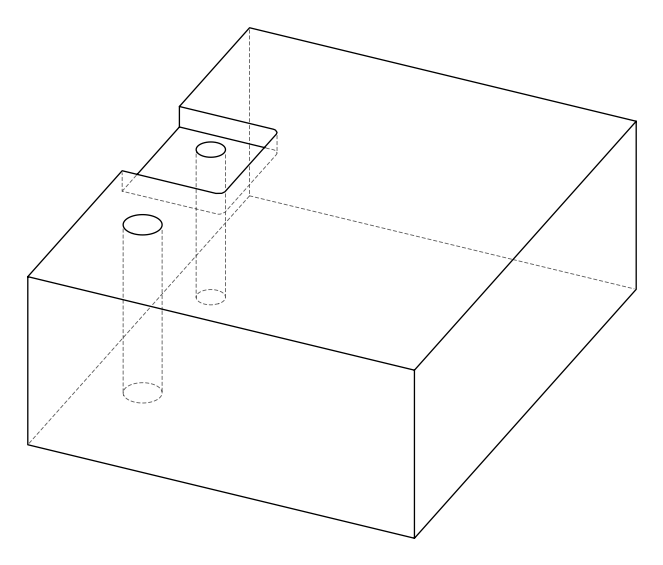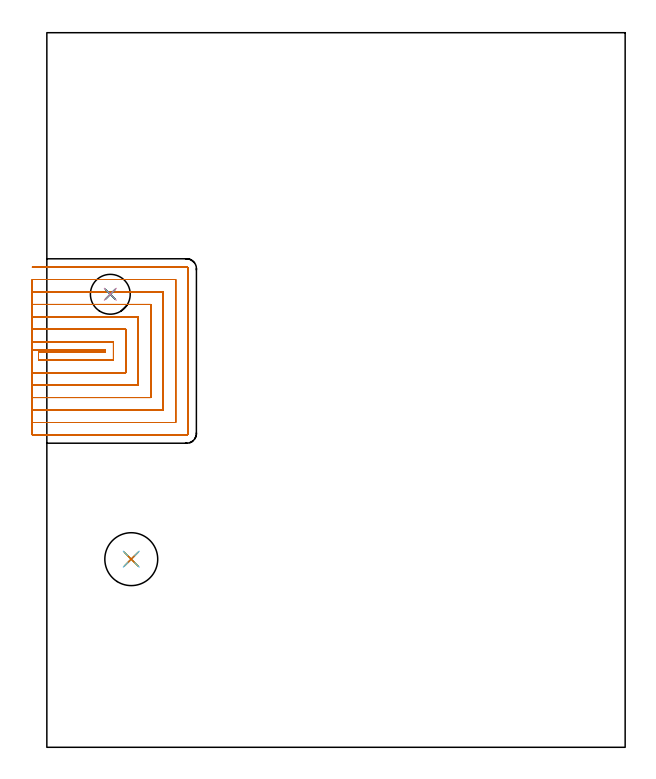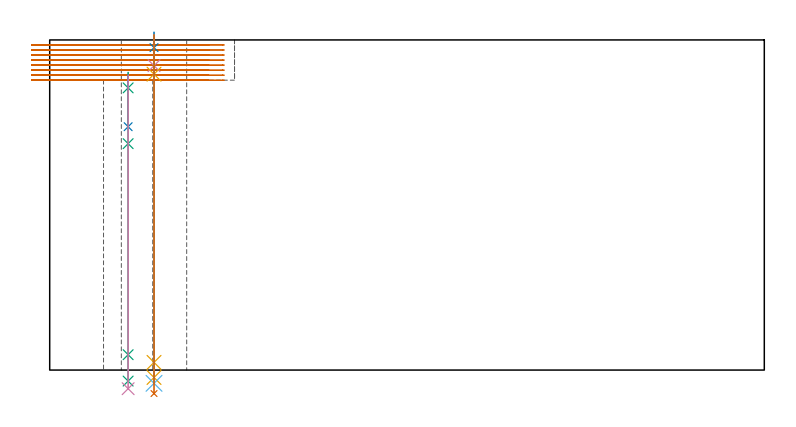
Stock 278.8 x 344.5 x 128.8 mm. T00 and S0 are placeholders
(PLAN: 10 operations, 8 tool changes, 31.2 min)
(1 MILL_SLOT | SLOT_PARTIAL_RECTANGULAR | UGT0201_007 | Follow Part, ap 2, ae 75% | 28.24 min | 100496 mm3)
(2 SPOT_DRILL | STEP1HOLE | NXT0321_9005460120000 | 0.05 min | 183 mm3)
(3 SPOT_DRILL_1 | STEP1HOLE_1 | NXT0321_9005460120000 | 0.05 min | 179 mm3)
(4 DRILL_BLIND_HOLE_INTO_CENTER | STEP1HOLE | NXT0301_038 | 0.05 min | 251 mm3)
(5 GUN_DRILL_THROUGH_HOLE | STEP1HOLE | UGT0307_002 | 0.58 min | 3348 mm3)
(6 SPADE_DRILL_TO_ENLARGE_THROUGH_HOLE | STEP1HOLE | UGT0306_007 | 0.55 min | 23714 mm3)
(7 DRILL_TO_ENLARGE_THROUGH_HOLE | STEP1HOLE | UGT0301_386 | 0.56 min | 38241 mm3)
(8 DRILL_BLIND_HOLE_INTO_CENTER_1 | STEP1HOLE_1 | NXT0301_092 | 0.09 min | 1726 mm3)
(9 GUN_DRILL_THROUGH_HOLE_1 | STEP1HOLE_1 | UGT0307_009 | 0.59 min | 10882 mm3)
(10 DRILL_TO_ENLARGE_THROUGH_HOLE_1 | STEP1HOLE_1 | UGT0301_259 | 0.49 min | 19918 mm3)
(TOOL UGT0201_007 | End Mill 8 mm | D8 FL19 Z4)
(TOOL NXT0321_9005460120000 | NC Spot Drill, 142deg, 12mm, Carbide, Uncoated | D12 PA142 FL30 Z2)
(TOOL NXT0301_038 | Carbide Drill 6.7mm [860.1-0670-034A1-MM 2214] | D6.7 PA140 FL53 Z2)
(TOOL UGT0307_002 | Gun Drill 6 mm | D6 PA130 FL24 Z1)
(TOOL UGT0306_007 | Spade Drill 16.5mm | D16.5 PA132 FL10 Z2)
(TOOL UGT0301_386 | Twist Drill 25.5 mm | D25.5 PA118 FL165 Z2)
(TOOL NXT0301_092 | Carbide Drill 12.1mm [860.1-1210-061A1-MM 2214] | D12.1 PA140 FL77 Z2)
(TOOL UGT0307_009 | Gun Drill 12 mm | D12 PA130 FL24 Z1)
(TOOL UGT0301_259 | Twist Drill 19.2 mm | D19.2 PA118 FL140 Z2)
(OP 1 MILL_SLOT)
G17 G21 G94 G90
T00 M6
G54
G17 G0 G90 X-7. Y191.5 S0 M3
G43 Z138.8 H0
Z126.837
G94 G1 X-4. F250.
X28.1 F500.
Y190.6
X-4.
Y186.6
X32.1
Y195.5
X-4.
X-7. F250.
Y180.6
X-4.
X38.1 F500.
Y201.5
X-4.
X-7. F250.
Y174.6
X-4.
X44.1 F500.
Y207.5
X-4.
X-7. F250.
Y168.6
X-4.
X50.1 F500.
Y213.5
X-4.
X-7. F250.
Y162.6
X-4.
X56.1 F500.
Y219.5
X-4.
X-7. F250.
Y156.6
X-4.
X62.1 F500.
Y225.5
X-4.
X-7. F250.
Y150.6
X-4.
X67.4 F500.
G3 X68.1 Y151.3 R0.7
G1 Y230.8
G3 X67.4 Y231.5 R0.7
G1 X-4.
X-7. F250.
G0 Y191.5 Z124.875
G1 X-4.
X28.1 F500.
Y190.6
X-4.
Y186.6
X32.1
Y195.5
X-4.
X-7. F250.
Y180.6
X-4.
X38.1 F500.
Y201.5
X-4.
X-7. F250.
Y174.6
X-4.
X44.1 F500.
Y207.5
X-4.
X-7. F250.
Y168.6
X-4.
X50.1 F500.
Y213.5
X-4.
X-7. F250.
Y162.6
X-4.
X56.1 F500.
Y219.5
X-4.
X-7. F250.
Y156.6
X-4.
X62.1 F500.
Y225.5
X-4.
X-7. F250.
Y150.6
X-4.
X67.4 F500.
G3 X68.1 Y151.3 R0.7
G1 Y230.8
G3 X67.4 Y231.5 R0.7
G1 X-4.
X-7. F250.
G0 Y191.5 Z122.912
G1 X-4.
X28.1 F500.
Y190.6
X-4.
Y186.6
X32.1
Y195.5
X-4.
X-7. F250.
Y180.6
X-4.
X38.1 F500.
Y201.5
X-4.
X-7. F250.
Y174.6
X-4.
X44.1 F500.
Y207.5
X-4.
X-7. F250.
Y168.6
X-4.
X50.1 F500.
Y213.5
X-4.
X-7. F250.
Y162.6
X-4.
X56.1 F500.
Y219.5
X-4.
X-7. F250.
Y156.6
X-4.
X62.1 F500.
Y225.5
X-4.
X-7. F250.
Y150.6
X-4.
X67.4 F500.
G3 X68.1 Y151.3 R0.7
G1 Y230.8
G3 X67.4 Y231.5 R0.7
G1 X-4.
X-7. F250.
G0 Y191.5 Z120.95
G1 X-4.
X28.1 F500.
Y190.6
X-4.
Y186.6
X32.1
Y195.5
X-4.
X-7. F250.
Y180.6
X-4.
X38.1 F500.
Y201.5
X-4.
X-7. F250.
Y174.6
X-4.
X44.1 F500.
Y207.5
X-4.
X-7. F250.
Y168.6
X-4.
X50.1 F500.
Y213.5
X-4.
X-7. F250.
Y162.6
X-4.
X56.1 F500.
Y219.5
X-4.
X-7. F250.
Y156.6
X-4.
X62.1 F500.
Y225.5
X-4.
X-7. F250.
Y150.6
X-4.
X67.4 F500.
G3 X68.1 Y151.3 R0.7
G1 Y230.8
G3 X67.4 Y231.5 R0.7
G1 X-4.
X-7. F250.
G0 Y191.5 Z118.987
G1 X-4.
X28.1 F500.
Y190.6
X-4.
Y186.6
X32.1
Y195.5
X-4.
X-7. F250.
Y180.6
X-4.
X38.1 F500.
Y201.5
X-4.
X-7. F250.
Y174.6
X-4.
X44.1 F500.
Y207.5
X-4.
X-7. F250.
Y168.6
X-4.
X50.1 F500.
Y213.5
X-4.
X-7. F250.
Y162.6
X-4.
X56.1 F500.
Y219.5
X-4.
X-7. F250.
Y156.6
X-4.
X62.1 F500.
Y225.5
X-4.
X-7. F250.
Y150.6
X-4.
X67.4 F500.
G3 X68.1 Y151.3 R0.7
G1 Y230.8
G3 X67.4 Y231.5 R0.7
G1 X-4.
X-7. F250.
G0 Y191.5 Z117.025
G1 X-4.
X28.1 F500.
Y190.6
X-4.
Y186.6
X32.1
Y195.5
X-4.
X-7. F250.
Y180.6
X-4.
X38.1 F500.
Y201.5
X-4.
X-7. F250.
Y174.6
X-4.
X44.1 F500.
Y207.5
X-4.
X-7. F250.
Y168.6
X-4.
X50.1 F500.
Y213.5
X-4.
X-7. F250.
Y162.6
X-4.
X56.1 F500.
Y219.5
X-4.
X-7. F250.
Y156.6
X-4.
X62.1 F500.
Y225.5
X-4.
X-7. F250.
Y150.6
X-4.
X67.4 F500.
G3 X68.1 Y151.3 R0.7
G1 Y230.8
G3 X67.4 Y231.5 R0.7
G1 X-4.
X-7. F250.
G0 Y191.5 Z115.062
G1 X-4.
X28.1 F500.
Y190.6
X-4.
Y186.6
X32.1
Y195.5
X-4.
X-7. F250.
Y180.6
X-4.
X38.1 F500.
Y201.5
X-4.
X-7. F250.
Y174.6
X-4.
X44.1 F500.
Y207.5
X-4.
X-7. F250.
Y168.6
X-4.
X50.1 F500.
Y213.5
X-4.
X-7. F250.
Y162.6
X-4.
X56.1 F500.
Y219.5
X-4.
X-7. F250.
Y156.6
X-4.
X62.1 F500.
Y225.5
X-4.
X-7. F250.
Y150.6
X-4.
X67.4 F500.
G3 X68.1 Y151.3 R0.7
G1 Y230.8
G3 X67.4 Y231.5 R0.7
G1 X-4.
X-7. F250.
G0 Y191.5 Z113.1
G1 X-4.
X28.1 F500.
Y190.6
X-4.
Y186.6
X32.1
Y195.5
X-4.
X-7. F250.
Y180.6
X-4.
X38.1 F500.
Y201.5
X-4.
X-7. F250.
Y174.6
X-4.
X44.1 F500.
Y207.5
X-4.
X-7. F250.
Y168.6
X-4.
X50.1 F500.
Y213.5
X-4.
X-7. F250.
Y162.6
X-4.
X56.1 F500.
Y219.5
X-4.
X-7. F250.
Y156.6
X-4.
X62.1 F500.
Y225.5
X-4.
X-7. F250.
Y150.6
X-4.
X67.4 F500.
G3 X68.1 Y151.3 R0.7
G1 Y230.8
G3 X67.4 Y231.5 R0.7
G1 X-4.
X-7. F250.
G0 Z138.8
M5
M2
(OP 2 SPOT_DRILL)
G17 G21 G94 G90
T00 M6
G54
G17 G0 G90 X40.7 Y90.7 S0 M3
G43 Z138.8 H0
G94 G81 G98 Z125.8 F250. R131.8
G80
M5
M2
(OP 3 SPOT_DRILL_1)
G17 G21 G94 G90
T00 M6
G54
G17 G0 G90 X30.6 Y218.4 S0 M3
G43 Z138.8 H0
G94 G81 G98 Z110.1 F250. R116.1
G80
M5
M2
(OP 4 DRILL_BLIND_HOLE_INTO_CENTER)
G17 G21 G94 G90
T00 M6
G54
G17 G0 G90 X40.7 Y90.7 S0 M3
G43 Z138.8 H1
G94 G81 G98 Z118.75 F250. R130.8
G80
M5
M2
(OP 5 GUN_DRILL_THROUGH_HOLE)
G17 G21 G94 G90
T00 M6
G54
G17 G0 G90 X40.7 Y90.7 M8
G43 Z138.8 H0
Z125.962
S716 M3
G94 G1 Z115.443 F125. M26
G4 X.084
Z3. F250.
G4 X.084
Z-2.899 F125.
G4 X.084
M5
M9
G0 Z125.962
Z138.8
M2
(OP 6 SPADE_DRILL_TO_ENLARGE_THROUGH_HOLE)
G17 G21 G94 G90
T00 M6
G54
G17 G0 G90 X40.7 Y90.7 S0 M3
G43 Z138.8 H0
G94 G73 G98 Z-5.173 F250. Q14.886 R130.8
G80
M5
M2
(OP 7 DRILL_TO_ENLARGE_THROUGH_HOLE)
G17 G21 G94 G90
T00 M6
G54
G17 G0 G90 X40.7 Y90.7 S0 M3
G43 Z138.8 H0
G94 G73 G98 Z-9.161 F250. Q22.993 R130.8
G80
M5
M2
(OP 8 DRILL_BLIND_HOLE_INTO_CENTER_1)
G17 G21 G94 G90
T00 M6
G54
G17 G0 G90 X30.6 Y218.4 S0 M3
G43 Z138.8 H1
G94 G81 G98 Z94.95 F250. R115.1
G80
M5
M2
(OP 9 GUN_DRILL_THROUGH_HOLE_1)
G17 G21 G94 G90
T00 M6
G54
G17 G0 G90 X30.6 Y218.4 M8
G43 Z138.8 H0
Z109.374
S716 M3
G94 G1 Z88.336 F125. M26
G4 X.084
Z6. F250.
G4 X.084
Z-4.298 F125.
G4 X.084
M5
M9
G0 Z109.374
Z138.8
M2
(OP 10 DRILL_TO_ENLARGE_THROUGH_HOLE_1)
G17 G21 G94 G90
T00 M6
G54
G17 G0 G90 X30.6 Y218.4 S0 M3
G43 Z138.8 H0
G94 G73 G98 Z-7.268 F250. Q17.195 R115.1
G80
M5
M2
